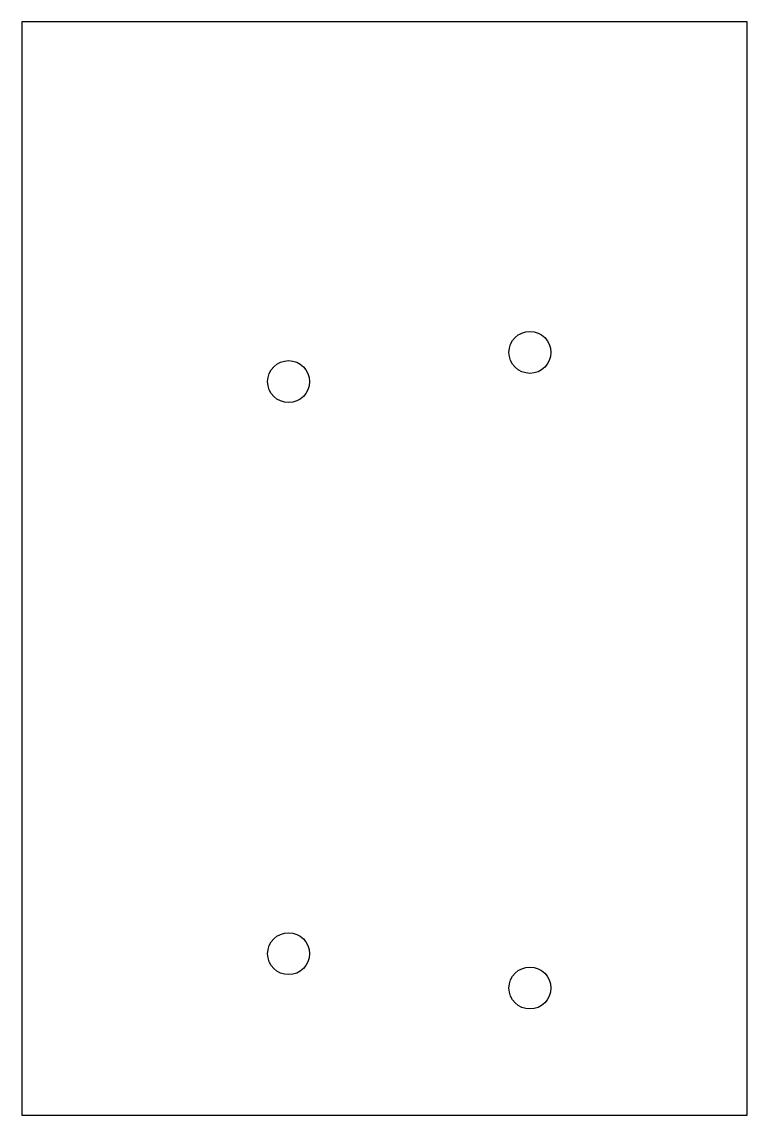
# Model space of a CAD drawing. Header units: millimetres. Extents: x 0 to 114, y 0 to 172.
import ezdxf

# ---------------------------------------------------------------- set-up
doc = ezdxf.new("R2010")
doc.units = ezdxf.units.MM
doc.layers.add('CUT_HOLES', color=7, linetype='Continuous')
doc.layers.add('CUT_OUTER', color=7, linetype='Continuous')

msp = doc.modelspace()

# ---------------------------------------------------------------- linework, layer by layer
at = {"layer": 'CUT_HOLES'}
for centre in [(80, 120), (42, 115.4), (42, 25.4), (80, 20)]:
    msp.add_circle(centre, 3.3, dxfattribs=at)
at = {"layer": 'CUT_OUTER'}
msp.add_lwpolyline([(0, 0), (114.2, 0), (114.2, 172), (0, 172)], close=True, dxfattribs=at)

doc.saveas('drawing.dxf')
